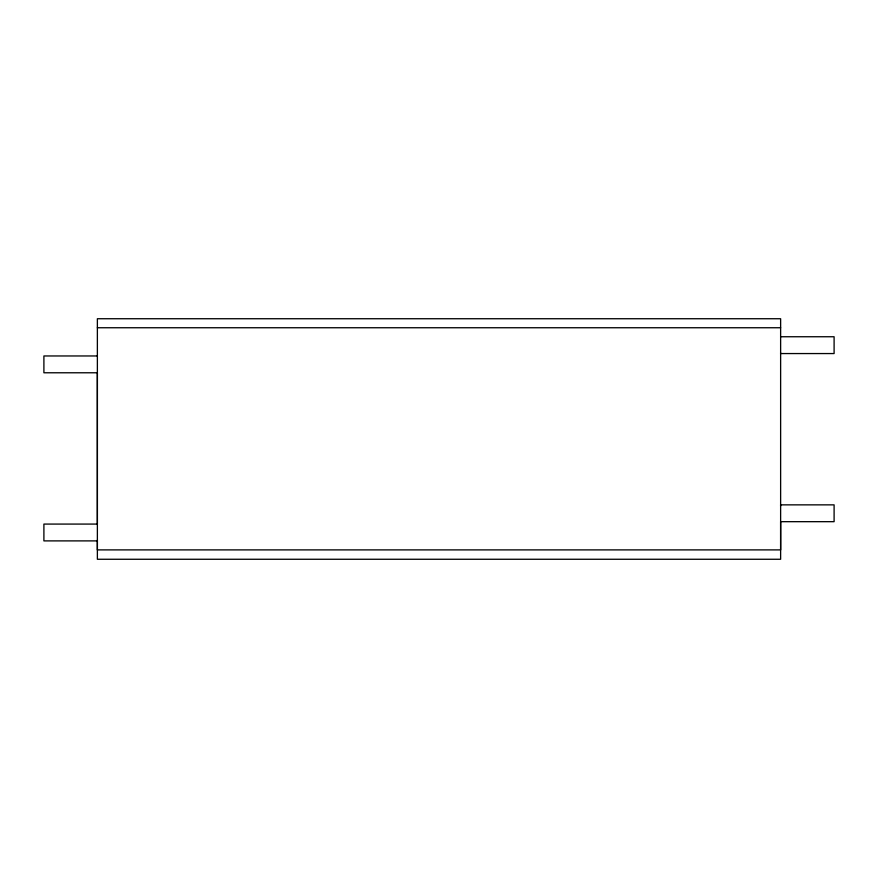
<?xml version="1.0" encoding="UTF-8"?>
<svg xmlns="http://www.w3.org/2000/svg" width="878" height="878" viewBox="0 0 878 878"><rect width="100%" height="100%" fill="white"/><g stroke="black" fill="none" stroke-linecap="round" stroke-linejoin="round"><path stroke-width="1.32" d="M780.63 336.746L834.1 336.746L834.1 353.56L780.63 353.56L780.63 318.736L97.37 318.736L97.37 549.891L780.63 549.891L780.63 521.675L834.1 521.675L834.1 504.861L780.63 504.861L780.63 559.264L97.37 559.264L97.37 540.124M780.63 505.958L780.63 352.901M97.37 327.746L780.63 327.746M97.37 355.963L43.9 355.963L43.9 372.777L97.37 372.777L97.37 524.078L43.9 524.078L43.9 540.892L97.37 540.892"/></g></svg>
